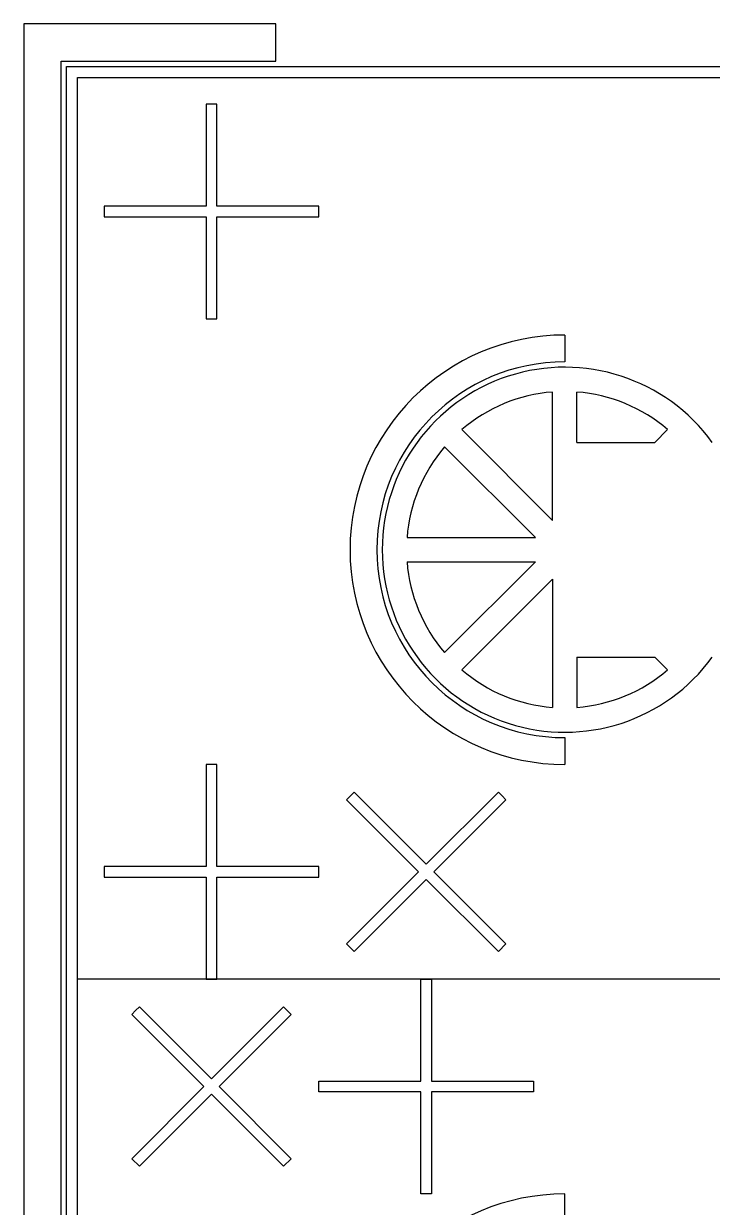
# Model space of a CAD drawing. Header units: inches. Extents: x -271009 to 5700, y -37000 to 38138.
# Drawn here: x -55700 to -52493, y -21062 to -15550 of the extents above; entities that cross this region are included whole.
import ezdxf

# ---------------------------------------------------------------- set-up
doc = ezdxf.new("R2010")
doc.units = ezdxf.units.IN
doc.header["$MEASUREMENT"] = 0
for name, color, linetype in [('Construction', 3, 'Continuous'), ('Electrodes', 4, 'Continuous'), ('PDMS', 6, 'Continuous')]:
    doc.layers.add(name, color=color, linetype=linetype)

msp = doc.modelspace()

# ---------------------------------------------------------------- linework, layer by layer
at = {"layer": 'Construction'}
msp.add_line((-44550, -20000), (-55450, -20000), dxfattribs=at)
at = {"layer": 'Electrodes'}
for p, q in [((-54525, -15550), (-55700, -15550)), ((-55700, -15550), (-55700, -24450)), ((-54525, -15725), (-54525, -15550)), ((-55525, -24275), (-55525, -15725)), ((-55525, -15725), (-54525, -15725)), ((-54800, -15925), (-54850, -15925)), ((-54850, -15925), (-54850, -16400)), ((-54800, -16400), (-54800, -15925)), ((-54850, -16400), (-55325, -16400)), ((-55325, -16400), (-55325, -16450)), ((-54325, -16400), (-54800, -16400)), ((-54325, -16450), (-54325, -16400)), ((-55325, -16450), (-54850, -16450)), ((-54850, -16450), (-54850, -16925)), ((-54800, -16925), (-54800, -16450)), ((-54800, -16450), (-54325, -16450)), ((-54850, -16925), (-54800, -16925)), ((-53180, -17000), (-53180, -17125)), ((-53180, -18875), (-53180, -19000)), ((-54800, -19000), (-54850, -19000)), ((-54850, -19000), (-54850, -19475)), ((-54800, -19475), (-54800, -19000)), ((-54160.9, -19128.8), (-54196.2, -19164.1)), ((-54196.2, -19164.1), (-53860.4, -19500)), ((-53825, -19464.6), (-54160.9, -19128.8)), ((-53489.1, -19128.8), (-53825, -19464.6)), ((-53789.6, -19500), (-53453.8, -19164.1)), ((-53471.4, -19146.4), (-53489.1, -19128.8)), ((-53453.8, -19164.1), (-53471.4, -19146.4)), ((-54850, -19475), (-55325, -19475)), ((-55325, -19475), (-55325, -19525)), ((-54325, -19475), (-54800, -19475)), ((-54325, -19525), (-54325, -19475)), ((-53860.4, -19500), (-54196.2, -19835.9)), ((-53453.8, -19835.9), (-53789.6, -19500)), ((-55325, -19525), (-54850, -19525)), ((-54850, -19525), (-54850, -20000)), ((-54800, -20000), (-54800, -19525)), ((-54800, -19525), (-54325, -19525)), ((-54160.9, -19871.2), (-53825, -19535.4)), ((-53825, -19535.4), (-53489.1, -19871.2)), ((-54196.2, -19835.9), (-54160.9, -19871.2)), ((-53489.1, -19871.2), (-53453.8, -19835.9)), ((-54850, -20000), (-54800, -20000)), ((-53850, -20475), (-53850, -20000)), ((-53800, -20000), (-53850, -20000)), ((-53800, -20000), (-53800, -20475)), ((-55196.2, -20164.1), (-55178.6, -20146.4)), ((-54860.4, -20500), (-55196.2, -20164.1)), ((-55178.6, -20146.4), (-55160.9, -20128.8)), ((-55160.9, -20128.8), (-54825, -20464.6)), ((-54825, -20464.6), (-54489.1, -20128.8)), ((-54453.8, -20164.1), (-54789.6, -20500)), ((-54489.1, -20128.8), (-54453.8, -20164.1)), ((-55196.2, -20835.9), (-54860.4, -20500)), ((-54789.6, -20500), (-54453.8, -20835.9)), ((-54325, -20475), (-53850, -20475)), ((-54325, -20525), (-54325, -20475)), ((-53800, -20475), (-53325, -20475)), ((-53325, -20475), (-53325, -20525)), ((-54825, -20535.4), (-55160.9, -20871.2)), ((-54489.1, -20871.2), (-54825, -20535.4)), ((-53850, -20525), (-54325, -20525)), ((-53850, -21000), (-53850, -20525)), ((-53325, -20525), (-53800, -20525)), ((-53800, -20525), (-53800, -21000)), ((-55160.9, -20871.2), (-55196.2, -20835.9)), ((-54453.8, -20835.9), (-54489.1, -20871.2)), ((-53800, -21000), (-53850, -21000)), ((-53180, -21125), (-53180, -21000))]:
    msp.add_line(p, q, dxfattribs=at)
for centre, radius in [((-53180, -18000), 1000), ((-53180, -18000), 875), ((-53180, -22000), 1000)]:
    msp.add_arc(centre, radius, 90, 270, dxfattribs=at)
at = {"layer": 'PDMS'}
for p, q in [((-54800, -15925), (-54850, -15925)), ((-54850, -15925), (-54850, -16400)), ((-54800, -16400), (-54800, -15925)), ((-54850, -16400), (-55325, -16400)), ((-55325, -16400), (-55325, -16450)), ((-54325, -16400), (-54800, -16400)), ((-54325, -16425), (-54325, -16400)), ((-54325, -16450), (-54325, -16425)), ((-55325, -16450), (-54850, -16450)), ((-54850, -16450), (-54850, -16925)), ((-54800, -16925), (-54800, -16450)), ((-54800, -16450), (-54325, -16450)), ((-54850, -16925), (-54800, -16925)), ((-53236.7, -17863.2), (-53236.7, -17265.5)), ((-53123.3, -17500), (-53123.3, -17265.5)), ((-53659.3, -17440.6), (-53236.7, -17863.2)), ((-52760.1, -17500), (-52700.7, -17440.6)), ((-53739.4, -17520.7), (-53316.8, -17943.3)), ((-53123.3, -17500), (-52760.1, -17500)), ((-53914.5, -17943.3), (-53316.8, -17943.3)), ((-53914.5, -18056.7), (-53316.8, -18056.7)), ((-53739.4, -18479.3), (-53316.8, -18056.7)), ((-53659.3, -18559.4), (-53236.7, -18136.8)), ((-53236.7, -18136.8), (-53236.7, -18734.5)), ((-53123.3, -18500), (-53123.3, -18734.5)), ((-53123.3, -18500), (-52760.1, -18500)), ((-52760.1, -18500), (-52700.7, -18559.4)), ((-54800, -19000), (-54850, -19000)), ((-54850, -19000), (-54850, -19475)), ((-54800, -19475), (-54800, -19000)), ((-54160.9, -19128.8), (-54196.2, -19164.1)), ((-54196.2, -19164.1), (-53860.4, -19500)), ((-53825, -19464.6), (-54160.9, -19128.8)), ((-53489.1, -19128.8), (-53825, -19464.6)), ((-53789.6, -19500), (-53453.8, -19164.1)), ((-53471.4, -19146.4), (-53489.1, -19128.8)), ((-53453.8, -19164.1), (-53471.4, -19146.4)), ((-54850, -19475), (-55325, -19475)), ((-55325, -19475), (-55325, -19525)), ((-54325, -19475), (-54800, -19475)), ((-54325, -19500), (-54325, -19475)), ((-54325, -19525), (-54325, -19500)), ((-53860.4, -19500), (-54196.2, -19835.9)), ((-53453.8, -19835.9), (-53789.6, -19500)), ((-55325, -19525), (-54850, -19525)), ((-54850, -19525), (-54850, -20000)), ((-54800, -20000), (-54800, -19525)), ((-54800, -19525), (-54325, -19525)), ((-54160.9, -19871.2), (-53825, -19535.4)), ((-53825, -19535.4), (-53489.1, -19871.2)), ((-54196.2, -19835.9), (-54160.9, -19871.2)), ((-53489.1, -19871.2), (-53453.8, -19835.9)), ((-54850, -20000), (-54800, -20000)), ((-53850, -20475), (-53850, -20000)), ((-53850, -20000), (-53800, -20000)), ((-53800, -20000), (-53800, -20475)), ((-55196.2, -20164.1), (-55178.6, -20146.4)), ((-54860.4, -20500), (-55196.2, -20164.1)), ((-55178.6, -20146.4), (-55160.9, -20128.8)), ((-55160.9, -20128.8), (-54825, -20464.6)), ((-54825, -20464.6), (-54489.1, -20128.8)), ((-54453.8, -20164.1), (-54789.6, -20500)), ((-54489.1, -20128.8), (-54453.8, -20164.1)), ((-55196.2, -20835.9), (-54860.4, -20500)), ((-54789.6, -20500), (-54453.8, -20835.9)), ((-54325, -20500), (-54325, -20475)), ((-54325, -20475), (-53850, -20475)), ((-54325, -20525), (-54325, -20500)), ((-53800, -20475), (-53325, -20475)), ((-53325, -20475), (-53325, -20525)), ((-54825, -20535.4), (-55160.9, -20871.2)), ((-54489.1, -20871.2), (-54825, -20535.4)), ((-53850, -20525), (-54325, -20525)), ((-53850, -21000), (-53850, -20525)), ((-53325, -20525), (-53800, -20525)), ((-53800, -20525), (-53800, -21000)), ((-55160.9, -20871.2), (-55196.2, -20835.9)), ((-54453.8, -20835.9), (-54489.1, -20871.2)), ((-53800, -21000), (-53850, -21000))]:
    msp.add_line(p, q, dxfattribs=at)
for points in [[(-55500, -15750), (-44500, -15750), (-44500, -24250), (-55500, -24250)], [(-55450, -15800), (-44550, -15800), (-44550, -24200), (-55450, -24200)]]:
    msp.add_lwpolyline(points, close=True, dxfattribs=at)
for radius, start, end in [(850, 36.0319, 323.9681), (736.7, 94.4117, 130.5883), (736.7, 49.4117, 85.5883), (736.7, 139.4117, 175.5883), (736.7, 184.4117, 220.5883), (736.7, 229.4117, 265.5883), (736.7, 274.4117, 310.5883)]:
    msp.add_arc((-53180, -18000), radius, start, end, dxfattribs=at)

doc.saveas('drawing.dxf')
